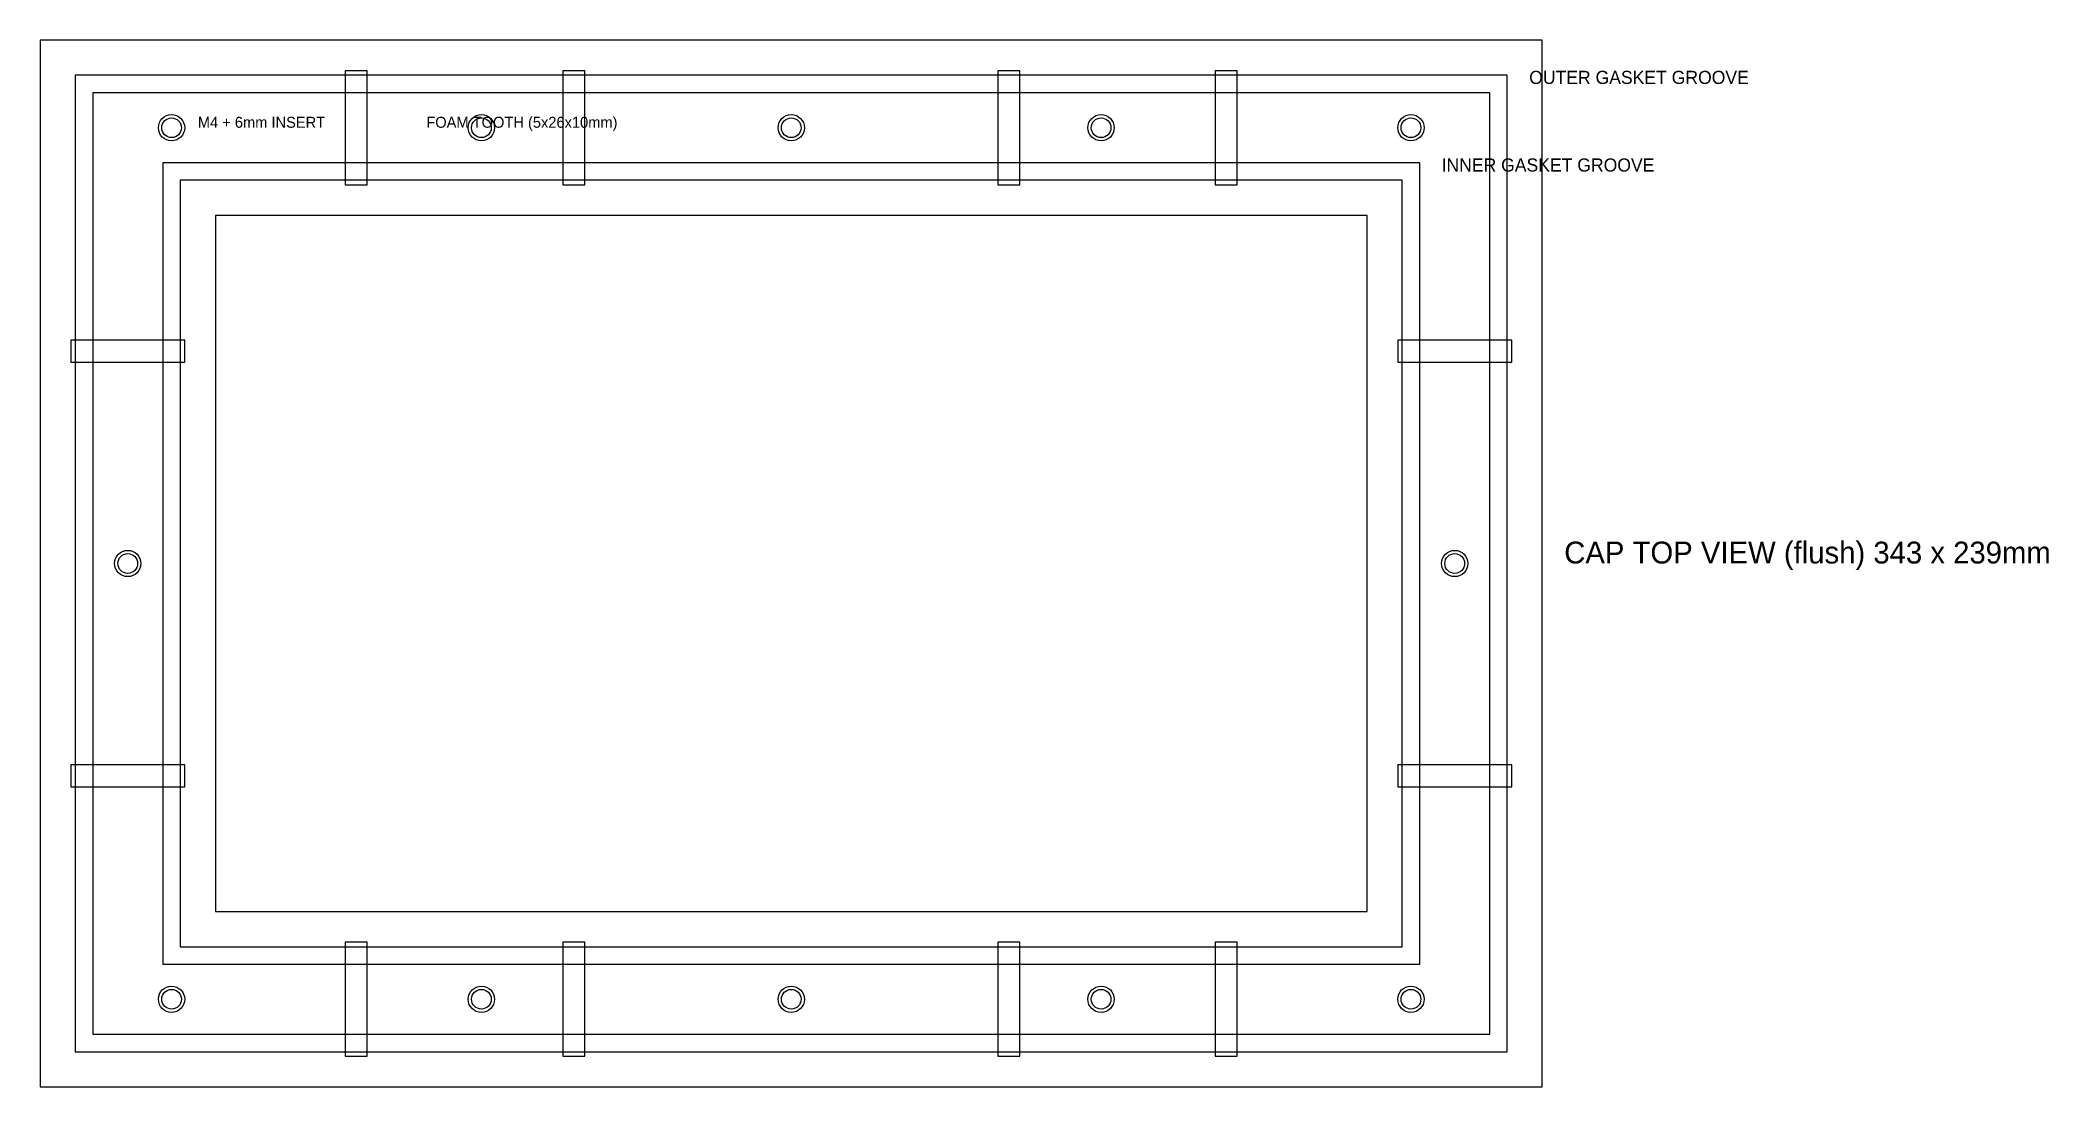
# Model space of a CAD drawing. Header units: metres. Extents: x -172 to 287, y -120 to 120.
import ezdxf

# ---------------------------------------------------------------- set-up
doc = ezdxf.new("R2010")
doc.units = ezdxf.units.M
for name, color, linetype in [('ANNOTATIONS', 7, 'Continuous'), ('CAP', 30, 'Continuous'), ('FASTENERS', 2, 'Continuous'), ('GASKET', 8, 'Continuous'), ('SHELL_1', 1, 'Continuous')]:
    doc.layers.add(name, color=color, linetype=linetype)

msp = doc.modelspace()

# ---------------------------------------------------------------- linework, layer by layer
at = {"layer": 'CAP'}
for points in [[(-171.5, -119.5), (171.5, -119.5), (171.5, 119.5), (-171.5, 119.5)], [(-101.83, 86.5), (-96.83, 86.5), (-96.83, 112.5), (-101.83, 112.5)], [(-52.17, 86.5), (-47.17, 86.5), (-47.17, 112.5), (-52.17, 112.5)], [(47.17, 86.5), (52.17, 86.5), (52.17, 112.5), (47.17, 112.5)], [(96.83, 86.5), (101.83, 86.5), (101.83, 112.5), (96.83, 112.5)], [(-131.5, -79.5), (131.5, -79.5), (131.5, 79.5), (-131.5, 79.5)], [(-164.5, 46), (-138.5, 46), (-138.5, 51), (-164.5, 51)], [(138.5, 46), (164.5, 46), (164.5, 51), (138.5, 51)], [(-164.5, -51), (-138.5, -51), (-138.5, -46), (-164.5, -46)], [(138.5, -51), (164.5, -51), (164.5, -46), (138.5, -46)], [(-101.83, -112.5), (-96.83, -112.5), (-96.83, -86.5), (-101.83, -86.5)], [(-52.17, -112.5), (-47.17, -112.5), (-47.17, -86.5), (-52.17, -86.5)], [(47.17, -112.5), (52.17, -112.5), (52.17, -86.5), (47.17, -86.5)], [(96.83, -112.5), (101.83, -112.5), (101.83, -86.5), (96.83, -86.5)]]:
    msp.add_lwpolyline(points, close=True, dxfattribs=at)
at = {"layer": 'FASTENERS'}
for centre, radius in [((-141.5, 99.5), 3), ((-141.5, 99.5), 2.25), ((-70.75, 99.5), 3), ((-70.75, 99.5), 2.25), ((0, 99.5), 3), ((0, 99.5), 2.25), ((70.75, 99.5), 3), ((70.75, 99.5), 2.25), ((141.5, 99.5), 3), ((141.5, 99.5), 2.25), ((-151.5, 0), 3), ((-151.5, 0), 2.25), ((151.5, 0), 3), ((151.5, 0), 2.25), ((-141.5, -99.5), 3), ((-141.5, -99.5), 2.25), ((-70.75, -99.5), 3), ((-70.75, -99.5), 2.25), ((0, -99.5), 3), ((0, -99.5), 2.25), ((70.75, -99.5), 3), ((70.75, -99.5), 2.25), ((141.5, -99.5), 3), ((141.5, -99.5), 2.25)]:
    msp.add_circle(centre, radius, dxfattribs=at)
at = {"layer": 'GASKET'}
for points in [[(-163.5, -111.5), (163.5, -111.5), (163.5, 111.5), (-163.5, 111.5)], [(-159.5, -107.5), (159.5, -107.5), (159.5, 107.5), (-159.5, 107.5)], [(-143.5, -91.5), (143.5, -91.5), (143.5, 91.5), (-143.5, 91.5)], [(-139.5, -87.5), (139.5, -87.5), (139.5, 87.5), (-139.5, 87.5)]]:
    msp.add_lwpolyline(points, close=True, dxfattribs=at)
at = {"layer": 'SHELL_1'}
msp.add_lwpolyline([(-171.5, -119.5), (171.5, -119.5), (171.5, 119.5), (-171.5, 119.5)], close=True, dxfattribs=at)

# ---------------------------------------------------------------- texts
at = {"layer": 'ANNOTATIONS'}
msp.add_text('CAP TOP VIEW (flush) 343 x 239mm', height=5, dxfattribs=at).set_placement((176.5, 0))
at = {"layer": 'CAP'}
msp.add_text('FOAM TOOTH (5x26x10mm)', height=2.5, dxfattribs=at).set_placement((-83.33, 99.5))
at = {"layer": 'FASTENERS'}
msp.add_text('M4 + 6mm INSERT', height=2.5, dxfattribs=at).set_placement((-135.5, 99.5))
at = {"layer": 'GASKET'}
for s, p in [('OUTER GASKET GROOVE', (168.5, 109.5)), ('INNER GASKET GROOVE', (148.5, 89.5))]:
    msp.add_text(s, height=3, dxfattribs=at).set_placement(p)

doc.saveas('drawing.dxf')
